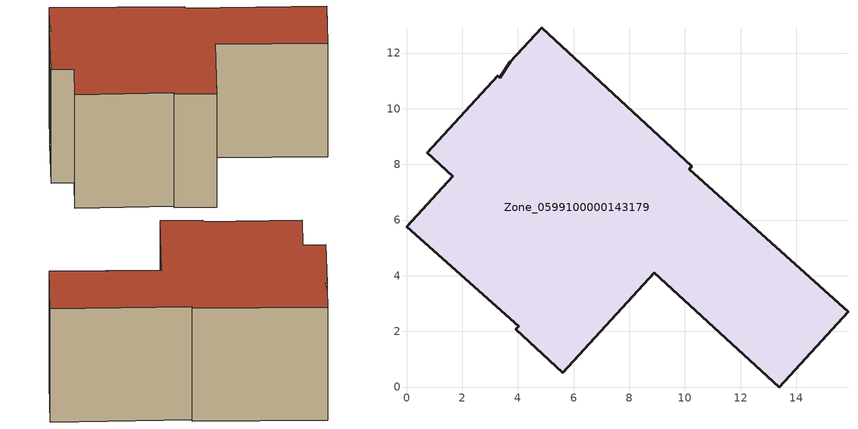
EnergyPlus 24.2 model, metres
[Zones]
Zone_0599100000143179
 floor ground (C_G): 0.74,8.41 3.28,11.18 3.36,11.11 3.74,11.68 4.85,12.9 10.25,7.93 10.15,7.82 15.86,2.7 13.39,0 8.9,4.11 5.61,0.52 3.92,2.07 4.03,2.19 0,5.75 1.66,7.57 z0
 wall outside (C_F): 10.25,7.93 4.85,12.9 3.74,11.68 3.36,11.11 3.28,11.18 0.74,8.41 1.66,7.57 0,5.75 4.03,2.19 3.92,2.07 5.61,0.52 8.9,4.11 13.39,0 15.86,2.7 10.15,7.82 10.25,7.93 z0:7.36
 roof outside (C_R): 3.28,11.18 0.74,8.41 1.66,7.57 0,5.75 4.03,2.19 3.92,2.07 5.61,0.52 8.9,4.11 13.39,0 15.86,2.7 10.15,7.82 10.25,7.93 4.85,12.9 3.74,11.68 3.36,11.11 z7.36
[BUILDING]
Pand.0599100000143179: North Axis=0; Terrain=City; Loads Convergence Tolerance Value=0.04; Temperature Convergence Tolerance Value=0.4; Solar Distribution=FullExterior; Maximum Number of Warmup Days=25; Minimum Number of Warmup Days=1
[Site:Location]
Rotterdam.The.Hague.AP_ZH_NLD Design_Conditions: Latitude=51.96; Longitude=4.45; Time Zone=1; Elevation=-4.5
[SITE:GROUNDTEMPERATURE:BUILDINGSURFACE]
18, 18, 18, 18, 18, 18, 18, 18, 18, 18, 18, 18
[MATERIAL] Thermal Absorptance=0.9; Solar Absorptance=0.7; Visible Absorptance=0.7
Name | Roughness | Thickness | Conductivity | Density | Specific Heat
G.TI.1975-1991 | MediumSmooth | 0.15 | 0.288461 | 540 | 1210
F.TI.1975-1991 | Rough | 0.3 | 0.230769 | 1920 | 840
R.TI.1975-1991 | MediumRough | 0.2 | 0.153846 | 1500 | 1000
[CONSTRUCTION]
C_G: G.TI.1975-1991
C_F: F.TI.1975-1991
C_R: R.TI.1975-1991
[ZONE]
Zone_0599100000143179: Type=1; Multiplier=1; Ceiling Height=Autocalculate; Volume=Autocalculate; Floor Area=autocalculate; Part of Total Floor Area=Yes
[ZONEINFILTRATION:DESIGNFLOWRATE]
Infil_Zone_0599100000143179: Zone or ZoneList or Space or SpaceList=Zone_0599100000143179; Schedule=AlwaysOn; Design Flow Rate Calculation Method=Flow/Area; Flow Rate per Floor Area=0.003; Constant Term Coefficient=1; Temperature Term Coefficient=0; Velocity Term Coefficient=0; Velocity Squared Term Coefficient=0
[HVACTEMPLATE:ZONE:IDEALLOADSAIRSYSTEM]
Zone_0599100000143179: Maximum Heating Supply Air Temperature=50; Minimum Cooling Supply Air Temperature=13; Maximum Heating Supply Air Humidity Ratio=0.0156; Minimum Cooling Supply Air Humidity Ratio=0.0077; Heating Limit=NoLimit; Cooling Limit=NoLimit; Dehumidification Control Type=ConstantSensibleHeatRatio; Cooling Sensible Heat Ratio=0.7; Dehumidification Setpoint=60; Humidification Control Type=None; Humidification Setpoint=30; Outdoor Air Method=None; Outdoor Air Flow Rate per Person=0.00944; Outdoor Air Flow Rate per Zone Floor Area=0; Outdoor Air Flow Rate per Zone=0; Demand Controlled Ventilation Type=None; Outdoor Air Economizer Type=NoEconomizer; Heat Recovery Type=None; Sensible Heat Recovery Effectiveness=0.7; Latent Heat Recovery Effectiveness=0.65
[ZONECONTROL:THERMOSTAT]
ThermostatControl_Zone_0599100000143179: Zone or ZoneList=Zone_0599100000143179; Control Type Schedule=DualSetpointControlType; Control 1=Thermostat_Zone_0599100000143179; Temperature Difference Between Cutout And Setpoint=0
[THERMOSTATSETPOINT:DUALSETPOINT]
Thermostat_Zone_0599100000143179: Heating Setpoint Temperature Schedule=HeatingSetpoint_Zone_0599100000143179; Cooling Setpoint Temperature Schedule=CoolingSetpoint_Zone_0599100000143179
[SCHEDULE:COMPACT]
HeatingSetpoint_Zone_0599100000143179: Through: 12/31, For: AllDays, Until: 24:00, 21
CoolingSetpoint_Zone_0599100000143179: Through: 12/31, For: AllDays, Until: 24:00, 24
DualSetpointControlType: Through: 12/31, For: AllDays, Until: 24:00, 4
AlwaysOn: Through: 12/31, For: AllDays, Until: 24:00, 1
